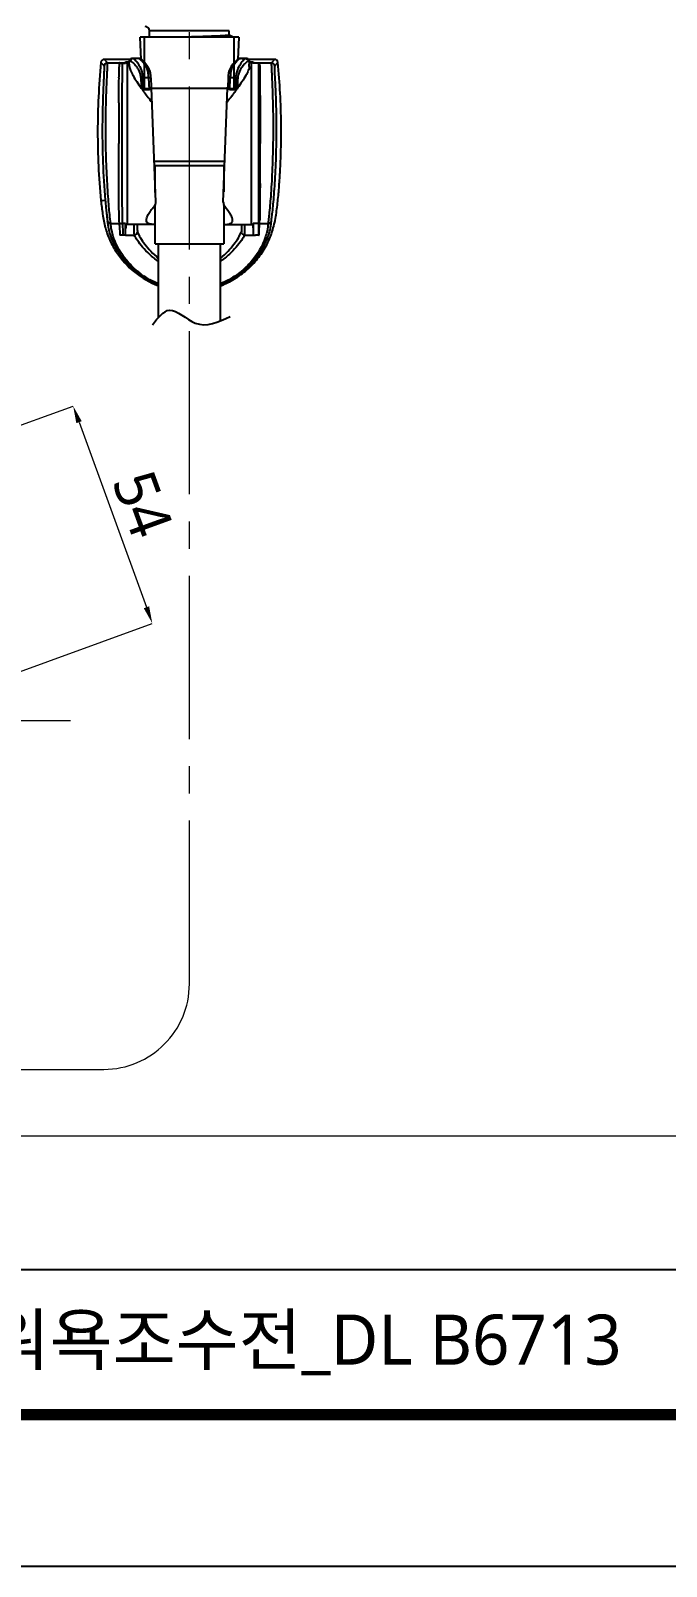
# Model space of a CAD drawing. Extents: x 4680 to 5808, y -3 to 824.
# Drawn here: x 5161.2 to 5309.5, y -2.7 to 355.9 of the extents above; entities that cross this region are included whole.
import ezdxf

# ---------------------------------------------------------------- set-up
doc = ezdxf.new("R2010")
doc.units = 0
doc.header["$LTSCALE"] = 4
doc.header["$MEASUREMENT"] = 0
doc.header["$PDMODE"] = 3
doc.header["$PDSIZE"] = -10
doc.linetypes.add('CENTER2', pattern=[28.575, 19.05, -3.175, 3.175, -3.175])
doc.layers.get('0').update_dxf_attribs({"linetype": 'CONTINUOUS'})
doc.layers.get('DEFPOINTS').update_dxf_attribs({"linetype": 'CONTINUOUS'})
for name, color, linetype in [('333_DXF_CONTINUOUS_LINE', 7, 'CONTINUOUS'), ('80D99WK0-R4_DXF_CONTINUOUS_LINE', 7, 'CONTINUOUS'), ('80D99WK0-R7_DXF_CONTINUOUS_LINE', 7, 'CONTINUOUS'), ('F3A55-R06_DXF_CONTINUOUS_LINE', 7, 'CONTINUOUS'), ('HB1153CRDJ1-DXF_CONTINUOUS_LINE', 7, 'CONTINUOUS')]:
    doc.layers.add(name, color=color, linetype=linetype)
doc.layers.add('Cneter', color=1, linetype='CENTER2', lineweight=13)
doc.layers.add('치수선', color=7, linetype='CONTINUOUS', lineweight=20)
doc.styles.add('Daelim Dimension', font='NanumGothic.ttf')
doc.dimstyles.new('DEFAULT', dxfattribs={"dimscale": 2, "dimtxt": 2, "dimasz": 2, "dimexe": 0, "dimexo": 2, "dimgap": 1, "dimtad": 1, "dimdec": 1, "dimzin": 9, "dimdsep": 46, "dimtxsty": 'Daelim Dimension', "dimcen": 0.5, "dimclrd": 252, "dimclre": 252, "dimclrt": 3, "dimadec": 1, "dimazin": 0, "dimtfac": 1, "dimtdec": 1, "dimtix": 1, "dimtmove": 0, "dimatfit": 3, "dimfxl": 1, "dimtolj": 1, "dimtzin": 1, "dimlwd": 9, "dimlwe": 9, "dimarcsym": 0})

# ---------------------------------------------------------------- blocks, each defined once
blk = doc.blocks.new('*D23')
at = {"color": 5, "lineweight": 9, "ltscale": 0.5, "transparency": 16777216}
for p, q in [((5112.26, 246.82), (5171.05, 268.22)), ((5172.42, 264.46), (5188.15, 221.24)), ((5130.73, 196.08), (5189.52, 217.48))]:
    blk.add_line(p, q, dxfattribs=at)
at = {"color": 5, "ltscale": 0.5, "transparency": 16777216}
for points in [[(5173.05, 264.69), (5171.79, 264.23), (5171.05, 268.22)], [(5188.78, 221.46), (5187.53, 221.01), (5189.52, 217.48)]]:
    blk.add_solid(points, dxfattribs=at)
at = {"layer": 'DEFPOINTS', "color": 0, "ltscale": 0.5, "transparency": 16777216}
for p in [(5108.5, 245.45), (5189.52, 217.48), (5126.97, 194.71)]:
    blk.add_point(p, dxfattribs=at)
at = {"color": 7, "ltscale": 0.5, "transparency": 16777216, "insert": (5187.23, 245.37), "char_height": 10, "attachment_point": 5, "rotation": 290.0001, "style": 'Daelim Dimension'}
blk.add_mtext('\\A1;54', dxfattribs=at)

msp = doc.modelspace()

# ---------------------------------------------------------------- linework, layer by layer
at = {"color": 5}
msp.add_line((4697.71, 66.54), (5606.3, 66.54), dxfattribs=at)
at = {"ltscale": 0.5}
msp.add_lwpolyline([(4679.56, -2.73), (5807.96, -2.73), (5807.96, 824.07), (4679.56, 824.07)], close=True, dxfattribs=at)
at = {"color": 5, "linetype": 'ByBlock', "lineweight": 200, "const_width": 2.6}
msp.add_lwpolyline([(4697.71, 32.67), (5789.71, 32.67), (5789.71, 804.87), (4697.71, 804.87)], close=True, dxfattribs=at)
at = {"ltscale": 0.5}
msp.add_spline([(5189.57, 287.18), (5193.54, 290.62), (5199.5, 287.6), (5207.7, 289.16)], degree=3, dxfattribs=at)
at = {"layer": '333_DXF_CONTINUOUS_LINE', "color": 7, "linetype": 'Continuous'}
for p, q in [((5190.93, 288.88), (5190.93, 306.08)), ((5205.43, 288.14), (5205.43, 306.08))]:
    msp.add_line(p, q, dxfattribs=at)
at = {"layer": '80D99WK0-R4_DXF_CONTINUOUS_LINE', "color": 9, "linetype": 'Continuous'}
for p, q in [((5177.54, 348.46), (5178.26, 347.66)), ((5179.06, 348.38), (5178.33, 349.18)), ((5179.06, 348.38), (5183.28, 348.38)), ((5181.82, 348.32), (5179.07, 348.32)), ((5181.82, 348.32), (5182.62, 348.32)), ((5182.62, 348.32), (5183.28, 348.32)), ((5213.08, 348.38), (5214.54, 348.38)), ((5214.38, 348.32), (5213.08, 348.32)), ((5214.54, 348.32), (5214.38, 348.32)), ((5214.54, 348.38), (5217.31, 348.38)), ((5217.29, 348.32), (5214.54, 348.32)), ((5218.03, 349.18), (5217.31, 348.38)), ((5218.1, 347.66), (5218.82, 348.46)), ((5177.54, 316.24), (5178.53, 316.34)), ((5179.82, 310.84), (5181.82, 310.84)), ((5181.82, 310.84), (5182.61, 310.84)), ((5182.62, 310.84), (5182.61, 310.84)), ((5214.38, 310.84), (5213.08, 310.84)), ((5214.38, 308.16), (5214.38, 310.84)), ((5214.55, 310.84), (5214.38, 310.84)), ((5214.55, 310.84), (5216.54, 310.84)), ((5181.95, 308.16), (5181.94, 308.16)), ((5183.28, 308.16), (5182.74, 308.16)), ((5183.28, 308.16), (5185.3, 308.16)), ((5211.06, 308.16), (5213.08, 308.16)), ((5213.08, 308.16), (5213.63, 308.16)), ((5214.38, 308.16), (5213.63, 308.16))]:
    msp.add_line(p, q, dxfattribs=at)
at = {"layer": '80D99WK0-R4_DXF_CONTINUOUS_LINE', "color": 7, "linetype": 'Continuous'}
for p, q in [((5184.31, 349.18), (5178.33, 349.18)), ((5183.28, 348.32), (5183.28, 348.59)), ((5183.28, 348.59), (5184.16, 348.59)), ((5218.03, 349.18), (5212.05, 349.18)), ((5212.2, 348.59), (5213.08, 348.59)), ((5213.08, 348.59), (5213.08, 348.32)), ((5214.38, 348.32), (5214.38, 348.38)), ((5214.38, 329.56), (5214.38, 348.32)), ((5181.75, 345.14), (5181.79, 347.48)), ((5214.38, 320.88), (5214.38, 329.56)), ((5214.38, 310.84), (5214.38, 320.88)), ((5214.61, 314.04), (5214.58, 311.69)), ((5183.28, 308.16), (5183.28, 310.84)), ((5213.08, 310.84), (5213.08, 308.16))]:
    msp.add_line(p, q, dxfattribs=at)
for centre, radius, start, end in [((5217.3, 347.58), 0.8, 5.6118, 89.9802), ((3862.64, 352.29), 1319.13, 359.42283, 359.67734), ((5922.85, 347.38), 708.23, 180.20443, 180.67847), ((8792.66, 327.08), 3610.98, 179.81082, 179.96065), ((1528.95, 332.12), 3685.73, 359.81462, 359.96033), ((4463.15, 311.81), 718.59, 0.20315, 0.66887), ((6513.81, 307.22), 1299.21, 179.42779, 179.68538)]:
    msp.add_arc(centre, radius, start, end, dxfattribs=at)
at = {"layer": '80D99WK0-R4_DXF_CONTINUOUS_LINE', "color": 9, "linetype": 'Continuous'}
for centre, radius, start, end in [((5100.41, 305.39), 81.59, 3.5357, 3.8285), ((5183.32, 308.11), 1.76, 90.1598, 91.2674), ((5427.95, 310.8), 244.64, 180, 180.2174), ((4959.21, 310.81), 253.84, 359.7865, 359.9963), ((5213.04, 308.11), 1.76, 88.6949, 89.8024), ((5181.96, 98.54), 209.63, 89.7877, 90.0028)]:
    msp.add_arc(centre, radius, start, end, dxfattribs=at)
at = {"layer": '80D99WK0-R4_DXF_CONTINUOUS_LINE', "color": 7, "linetype": 'Continuous'}
for points, knots in [([(5177.54, 348.46), (5177.29, 345.78), (5176.89, 340.42), (5176.7, 332.35), (5176.89, 324.28), (5177.27, 318.91), (5177.54, 316.24)], [0, 0, 0, 0, 0.25, 0.499995, 0.750009, 1, 1, 1, 1]), ([(5178.33, 349.18), (5178.14, 349.18), (5177.76, 349.01), (5177.56, 348.65), (5177.54, 348.46)], [0, 0, 0, 0, 0.499953, 1, 1, 1, 1]), ([(5179.06, 348.38), (5178.87, 348.38), (5178.48, 348.22), (5178.28, 347.85), (5178.26, 347.66)], [0, 0, 0, 0, 0.499999, 1, 1, 1, 1]), ([(5181.82, 348.32), (5181.81, 348.27), (5181.8, 347.99), (5181.79, 347.72), (5181.79, 347.48)], [0, 0, 0, 0, 0.164826, 1, 1, 1, 1]), ([(5181.83, 348.38), (5181.82, 348.38), (5181.82, 348.36), (5181.82, 348.34), (5181.82, 348.32)], [0, 0, 0, 0, 0.113565, 1, 1, 1, 1]), ([(5182.57, 346.89), (5182.58, 347.19), (5182.59, 347.67), (5182.6, 348.14), (5182.62, 348.32)], [0, 0, 0, 0, 0.634565, 1, 1, 1, 1]), ([(5182.62, 348.32), (5182.62, 348.33), (5182.62, 348.35), (5182.62, 348.37), (5182.63, 348.38)], [0, 0, 0, 0, 0.386997, 1, 1, 1, 1]), ([(5205.45, 296.32), (5206.58, 296.75), (5208.75, 297.82), (5211.67, 299.97), (5214.18, 302.58), (5215.86, 305.09), (5216.92, 307.25), (5217.74, 309.51), (5218.39, 312.46), (5218.82, 316.04), (5219.14, 319.64), (5219.38, 323.24), (5219.53, 326.84), (5219.6, 330.45), (5219.61, 335.26), (5219.43, 341.27), (5219.05, 346.07), (5218.82, 348.46)], [0, 0, 0, 0, 0.062477, 0.124963, 0.187448, 0.249928, 0.281202, 0.312462, 0.374962, 0.437469, 0.499974, 0.562478, 0.624983, 0.687488, 0.749993, 0.874996, 1, 1, 1, 1]), ([(5214.54, 348.32), (5214.51, 348.3), (5214.45, 348.25), (5214.46, 348.13), (5214.51, 348.01), (5214.56, 347.88), (5214.59, 347.72), (5214.59, 347.48), (5214.58, 347.13), (5214.58, 346.66), (5214.6, 345.89), (5214.61, 345.28), (5214.62, 344.86)], [0, 0, 0, 0, 0.031384, 0.059663, 0.095288, 0.136296, 0.181238, 0.230746, 0.345191, 0.479888, 0.634373, 1, 1, 1, 1]), ([(5214.54, 348.32), (5214.54, 348.33), (5214.54, 348.35), (5214.54, 348.37), (5214.54, 348.38)], [0, 0, 0, 0, 0.387186, 1, 1, 1, 1]), ([(5218.82, 348.46), (5218.8, 348.65), (5218.6, 349.01), (5218.22, 349.18), (5218.03, 349.18)], [0, 0, 0, 0, 0.499938, 1, 1, 1, 1]), ([(5182.47, 329.56), (5182.47, 333.02), (5182.48, 337.84), (5182.52, 343.61), (5182.55, 345.93), (5182.57, 346.89)], [0, 0, 0, 0, 0.598098, 0.833976, 1, 1, 1, 1]), ([(5214.67, 339), (5214.67, 338.26), (5214.67, 335.12), (5214.68, 331.97), (5214.68, 329.56)], [0, 0, 0, 0, 0.234663, 1, 1, 1, 1]), ([(5181.7, 320.2), (5181.69, 320.93), (5181.69, 324.05), (5181.68, 327.17), (5181.68, 329.56)], [0, 0, 0, 0, 0.234918, 1, 1, 1, 1]), ([(5182.49, 320.89), (5182.48, 322.29), (5182.47, 325.18), (5182.48, 328.08), (5182.47, 329.56)], [0, 0, 0, 0, 0.485413, 1, 1, 1, 1]), ([(5182.56, 312.78), (5182.55, 313.29), (5182.51, 316), (5182.5, 318.7), (5182.49, 320.89)], [0, 0, 0, 0, 0.188815, 1, 1, 1, 1]), ([(5177.54, 316.24), (5177.65, 315.18), (5177.88, 313.07), (5178.38, 310.46), (5179, 308.43), (5179.79, 306.46), (5181.59, 303.2), (5185.22, 299.23), (5188.95, 297.07), (5190.93, 296.31)], [0, 0, 0, 0, 0.125249, 0.250461, 0.313087, 0.375712, 0.500865, 0.750431, 1, 1, 1, 1]), ([(5181.82, 310.84), (5181.85, 310.86), (5181.89, 310.92), (5181.89, 311.04), (5181.84, 311.16), (5181.8, 311.3), (5181.78, 311.46), (5181.77, 311.71), (5181.78, 312.07), (5181.78, 312.55), (5181.76, 313.32), (5181.75, 313.93), (5181.74, 314.36)], [0, 0, 0, 0, 0.030252, 0.059954, 0.096387, 0.137943, 0.183583, 0.233787, 0.349051, 0.48385, 0.637703, 1, 1, 1, 1]), ([(5182.61, 310.84), (5182.6, 311.07), (5182.58, 311.72), (5182.57, 312.37), (5182.56, 312.78)], [0, 0, 0, 0, 0.362168, 1, 1, 1, 1]), ([(5214.55, 310.84), (5214.55, 310.89), (5214.57, 311.17), (5214.57, 311.45), (5214.58, 311.69)], [0, 0, 0, 0, 0.170887, 1, 1, 1, 1])]:
    msp.add_open_spline(points, degree=3, knots=knots, dxfattribs=at)
at = {"layer": '80D99WK0-R4_DXF_CONTINUOUS_LINE', "color": 9, "linetype": 'Continuous'}
for points, knots in [([(5178.27, 347.59), (5178.29, 347.79), (5178.48, 348.17), (5178.88, 348.32), (5179.07, 348.32)], [0, 0, 0, 0, 0.49883, 1, 1, 1, 1]), ([(5179.82, 310.84), (5179.75, 311.54), (5179.58, 312.85), (5179.39, 314.96), (5179.13, 318.31), (5178.84, 323.27), (5178.64, 329.67), (5178.65, 335.14), (5178.73, 339.3), (5178.82, 342.01), (5178.92, 344.31), (5179.01, 346.13), (5179.06, 347.41), (5179.08, 348.08), (5179.07, 348.32)], [0, 0, 0, 0, 0.055902, 0.106104, 0.169061, 0.324756, 0.503024, 0.680901, 0.762425, 0.835406, 0.897472, 0.946594, 0.981149, 1, 1, 1, 1]), ([(5179.07, 348.32), (5179.07, 348.33), (5179.07, 348.35), (5179.06, 348.38), (5179.06, 348.38)], [0, 0, 0, 0, 0.679088, 1, 1, 1, 1]), ([(5217.29, 348.32), (5217.29, 348.08), (5217.31, 347.41), (5217.36, 346.13), (5217.45, 344.31), (5217.55, 342.01), (5217.63, 339.3), (5217.72, 335.14), (5217.72, 329.67), (5217.52, 323.27), (5217.21, 317.68), (5216.87, 313.89), (5216.63, 311.79), (5216.56, 311.09), (5216.54, 310.84)], [0, 0, 0, 0, 0.018851, 0.053408, 0.102532, 0.164597, 0.23758, 0.319106, 0.496984, 0.675251, 0.830942, 0.944125, 0.979908, 1, 1, 1, 1]), ([(5217.31, 348.38), (5217.3, 348.38), (5217.3, 348.35), (5217.3, 348.33), (5217.29, 348.32)], [0, 0, 0, 0, 0.321575, 1, 1, 1, 1]), ([(5217.29, 348.32), (5217.49, 348.32), (5217.88, 348.17), (5218.07, 347.79), (5218.09, 347.6)], [0, 0, 0, 0, 0.501162, 1, 1, 1, 1]), ([(5178.27, 347.59), (5178.28, 347.43), (5178.27, 346.99), (5178.24, 346.15), (5178.19, 344.98), (5178.12, 343.51), (5178.04, 341.75), (5177.94, 338.96), (5177.85, 335.08), (5177.84, 330.17), (5178, 323.87), (5178.28, 319.25), (5178.53, 316.34)], [0, 0, 0, 0, 0.015718, 0.042716, 0.080334, 0.127755, 0.184202, 0.248679, 0.395733, 0.556876, 0.719648, 1, 1, 1, 1]), ([(5178.26, 347.66), (5178.27, 347.65), (5178.27, 347.63), (5178.27, 347.61), (5178.27, 347.59)], [0, 0, 0, 0, 0.322202, 1, 1, 1, 1]), ([(5217.32, 311.47), (5217.33, 311.57), (5217.35, 311.82), (5217.44, 312.5), (5217.59, 313.69), (5217.77, 315.49), (5217.95, 317.73), (5218.14, 320.36), (5218.36, 324.37), (5218.52, 329.64), (5218.52, 334.9), (5218.44, 338.9), (5218.35, 341.51), (5218.25, 343.72), (5218.15, 345.48), (5218.1, 346.72), (5218.08, 347.37), (5218.09, 347.6)], [0, 0, 0, 0, 0.008204, 0.020667, 0.057018, 0.107444, 0.170401, 0.244095, 0.325938, 0.503483, 0.680689, 0.7621, 0.835117, 0.89715, 0.946271, 0.980997, 1, 1, 1, 1]), ([(5218.09, 347.6), (5218.09, 347.61), (5218.09, 347.63), (5218.09, 347.66), (5218.1, 347.66)], [0, 0, 0, 0, 0.673424, 1, 1, 1, 1]), ([(5178.53, 316.34), (5178.58, 315.74), (5178.67, 314.66), (5178.82, 313.24), (5178.95, 312.22), (5179.02, 311.67), (5179.04, 311.47)], [0, 0, 0, 0, 0.367039, 0.662253, 0.875481, 1, 1, 1, 1]), ([(5179.04, 311.47), (5179.06, 311.22), (5179.11, 310.64), (5179.3, 309.55), (5179.71, 308.03), (5180.92, 305.04), (5183.26, 301.67), (5186.95, 298.49), (5189.49, 297.11), (5190.93, 296.54)], [0, 0, 0, 0, 0.037374, 0.088207, 0.165535, 0.272657, 0.571474, 0.768053, 1, 1, 1, 1]), ([(5179.82, 310.84), (5179.64, 310.84), (5179.28, 310.96), (5179.07, 311.3), (5179.04, 311.47)], [0, 0, 0, 0, 0.501374, 1, 1, 1, 1]), ([(5190.93, 296.79), (5189.59, 297.34), (5187.21, 298.66), (5183.76, 301.66), (5181.57, 304.81), (5180.44, 307.61), (5180.06, 309.02), (5179.88, 310.05), (5179.84, 310.6), (5179.82, 310.84)], [0, 0, 0, 0, 0.232792, 0.429637, 0.72809, 0.834251, 0.91084, 0.961845, 1, 1, 1, 1]), ([(5181.84, 310.42), (5181.85, 310.29), (5181.9, 309.53), (5181.92, 308.78), (5181.94, 308.16)], [0, 0, 0, 0, 0.18216, 1, 1, 1, 1]), ([(5182.74, 308.16), (5182.73, 308.47), (5182.7, 309.37), (5182.65, 310.26), (5182.62, 310.84)], [0, 0, 0, 0, 0.349882, 1, 1, 1, 1]), ([(5185.25, 310.63), (5185.23, 310.36), (5185.22, 309.85), (5185.21, 309.15), (5185.24, 308.59), (5185.27, 308.28), (5185.3, 308.16)], [0, 0, 0, 0, 0.327971, 0.620021, 0.850385, 1, 1, 1, 1]), ([(5185.3, 308.16), (5185.49, 308.17), (5185.87, 308.32), (5186.06, 308.67), (5186.09, 308.85)], [0, 0, 0, 0, 0.505601, 1, 1, 1, 1]), ([(5186.04, 310.63), (5186.02, 310.44), (5186.01, 310.07), (5186.01, 309.57), (5186.03, 309.17), (5186.06, 308.94), (5186.09, 308.85)], [0, 0, 0, 0, 0.321981, 0.610414, 0.842325, 1, 1, 1, 1]), ([(5186.09, 308.85), (5186.26, 308.39), (5186.78, 307.41), (5187.81, 305.92), (5189.2, 304.3), (5190.3, 303.25), (5190.92, 302.72)], [0, 0, 0, 0, 0.18769, 0.41966, 0.69092, 1, 1, 1, 1]), ([(5216.54, 310.84), (5216.52, 310.6), (5216.48, 310.04), (5216.3, 309.02), (5215.92, 307.6), (5214.79, 304.81), (5212.6, 301.66), (5209.15, 298.65), (5206.78, 297.34), (5205.43, 296.79)], [0, 0, 0, 0, 0.038237, 0.089462, 0.166185, 0.272031, 0.570775, 0.767948, 1, 1, 1, 1]), ([(5205.44, 296.54), (5206.87, 297.11), (5208.85, 298.18), (5211.1, 299.95), (5212.85, 301.62), (5214.5, 303.68), (5215.85, 306.04), (5216.65, 308.02), (5217.06, 309.54), (5217.25, 310.63), (5217.3, 311.22), (5217.32, 311.47)], [0, 0, 0, 0, 0.230959, 0.333468, 0.427758, 0.592251, 0.727482, 0.834206, 0.911606, 0.962608, 1, 1, 1, 1]), ([(5205.45, 302.72), (5206.06, 303.25), (5207.16, 304.3), (5208.55, 305.93), (5209.58, 307.41), (5210.11, 308.39), (5210.27, 308.85)], [0, 0, 0, 0, 0.309064, 0.58032, 0.812295, 1, 1, 1, 1]), ([(5210.33, 310.63), (5210.34, 310.44), (5210.35, 310.07), (5210.36, 309.57), (5210.34, 309.17), (5210.3, 308.94), (5210.27, 308.85)], [0, 0, 0, 0, 0.321981, 0.610414, 0.842326, 1, 1, 1, 1]), ([(5210.27, 308.85), (5210.3, 308.67), (5210.49, 308.32), (5210.87, 308.17), (5211.06, 308.16)], [0, 0, 0, 0, 0.489074, 1, 1, 1, 1]), ([(5211.06, 308.16), (5211.09, 308.28), (5211.13, 308.59), (5211.15, 309.15), (5211.15, 309.85), (5211.13, 310.36), (5211.12, 310.63)], [0, 0, 0, 0, 0.14962, 0.379987, 0.672034, 1, 1, 1, 1]), ([(5216.54, 310.84), (5216.71, 310.84), (5217.07, 310.98), (5217.28, 311.3), (5217.32, 311.47)], [0, 0, 0, 0, 0.501299, 1, 1, 1, 1]), ([(5190.93, 302), (5190.21, 302.52), (5188.92, 303.58), (5187.31, 305.22), (5186.11, 306.72), (5185.5, 307.7), (5185.3, 308.16)], [0, 0, 0, 0, 0.317074, 0.591104, 0.820612, 1, 1, 1, 1]), ([(5211.06, 308.16), (5210.86, 307.7), (5210.25, 306.72), (5209.05, 305.22), (5207.44, 303.58), (5206.16, 302.52), (5205.43, 302)], [0, 0, 0, 0, 0.179389, 0.408899, 0.682926, 1, 1, 1, 1])]:
    msp.add_open_spline(points, degree=3, knots=knots, dxfattribs=at)
at = {"layer": '80D99WK0-R4_DXF_CONTINUOUS_LINE', "color": 7, "linetype": 'Continuous'}
for points in [[(5181.74, 344.86), (5181.75, 344.95), (5181.75, 345.04), (5181.75, 345.14)], [(5214.62, 314.36), (5214.62, 314.25), (5214.61, 314.15), (5214.61, 314.04)]]:
    msp.add_open_spline(points, degree=3, dxfattribs=at)
at = {"layer": '80D99WK0-R4_DXF_CONTINUOUS_LINE', "color": 9, "linetype": 'Continuous'}
for points in [[(5183.28, 310.84), (5183.06, 310.84), (5182.84, 310.84), (5182.62, 310.84)], [(5183.28, 309.57), (5183.3, 309.67), (5183.32, 309.77), (5183.32, 309.87)], [(5213.05, 309.87), (5213.05, 309.77), (5213.06, 309.67), (5213.08, 309.57)], [(5214.43, 308.16), (5214.45, 309.06), (5214.48, 309.95), (5214.55, 310.84)], [(5214.38, 308.16), (5214.39, 308.16), (5214.41, 308.16), (5214.42, 308.16)]]:
    msp.add_open_spline(points, degree=3, dxfattribs=at)
at = {"layer": '80D99WK0-R7_DXF_CONTINUOUS_LINE', "color": 9, "linetype": 'Continuous'}
for p, q in [((5183.68, 348.43), (5183.68, 310.63)), ((5184.15, 348.75), (5184.15, 348.75)), ((5184.15, 348.75), (5184.15, 348.75)), ((5184.43, 348.75), (5184.15, 348.75)), ((5212.21, 348.75), (5211.93, 348.75)), ((5212.21, 348.75), (5212.21, 348.75)), ((5212.68, 310.63), (5212.68, 348.43)), ((5187.31, 344.88), (5186.82, 344.85)), ((5187.46, 342.16), (5187.31, 344.88)), ((5188.66, 344.88), (5187.31, 344.88)), ((5189.17, 344.9), (5188.66, 344.88)), ((5207.19, 344.9), (5207.7, 344.88)), ((5207.59, 342.16), (5207.7, 344.88)), ((5209.05, 344.88), (5207.7, 344.88)), ((5209.05, 344.88), (5208.9, 342.16)), ((5209.05, 344.88), (5209.54, 344.85)), ((5187.15, 342.16), (5187.46, 342.16)), ((5209.21, 342.16), (5208.9, 342.16))]:
    msp.add_line(p, q, dxfattribs=at)
at = {"layer": '80D99WK0-R7_DXF_CONTINUOUS_LINE', "color": 7, "linetype": 'Continuous'}
for p, q in [((5184.16, 348.43), (5183.68, 348.43)), ((5184.21, 347.49), (5184.15, 348.75)), ((5185.02, 349.38), (5184.75, 349.38)), ((5186.89, 349.38), (5184.77, 349.38)), ((5211.34, 349.38), (5209.47, 349.38)), ((5209.98, 349.38), (5210.12, 349.38)), ((5210.38, 349.38), (5211.61, 349.38)), ((5211.59, 349.38), (5211.51, 349.38)), ((5212.16, 347.49), (5212.21, 348.75)), ((5212.68, 348.43), (5212.2, 348.43)), ((5188.66, 344.88), (5188.77, 342.16)), ((5188.78, 346.93), (5188.78, 346.93)), ((5189.17, 344.9), (5189.26, 342.71)), ((5207.19, 344.9), (5207.11, 342.7)), ((5207.59, 346.93), (5207.59, 346.93)), ((5187.46, 342.16), (5188.77, 342.16)), ((5189.26, 342.71), (5189.26, 342.71)), ((5189.27, 342.53), (5190.27, 315.87)), ((5206.09, 315.87), (5207.09, 342.53)), ((5207.59, 342.16), (5208.9, 342.16)), ((5190.07, 310.63), (5183.68, 310.63)), ((5206.29, 310.63), (5212.68, 310.63))]:
    msp.add_line(p, q, dxfattribs=at)
for points in [[(5188.78, 346.93), (5188.42, 347.51), (5188.03, 348.04), (5187.67, 348.46), (5187.34, 348.79), (5187.04, 349.05), (5186.76, 349.23), (5186.47, 349.35), (5186.24, 349.38)], [(5210.12, 349.38), (5209.89, 349.35), (5209.6, 349.23), (5209.32, 349.04), (5209.02, 348.79), (5208.69, 348.46), (5208.33, 348.04), (5207.94, 347.51), (5207.59, 346.93)], [(5189.17, 344.9), (5189.14, 345.38), (5189.07, 346.01), (5188.93, 346.59), (5188.78, 346.93)], [(5207.59, 346.93), (5207.44, 346.59), (5207.29, 346.01), (5207.22, 345.39), (5207.2, 344.9)]]:
    msp.add_lwpolyline(points, dxfattribs=at)
for centre, radius, start, end in [((5183.68, 347.93), 0.5, 90.029, 143.9991), ((5184.75, 348.78), 0.6, 90.0002, 182.5649), ((5211.61, 348.78), 0.6, 357.4313, 89.9998), ((5212.68, 347.93), 0.5, 36.0003, 89.9688), ((5187.21, 342.44), 2.07, 2.3872, 7.4262), ((5207.65, 342.68), 0.547, 177.7014, 188.3723), ((5183.68, 311.13), 0.5, 216.807, 269.9998), ((5190.07, 321.14), 10.51, 270.0058, 270.6269), ((5206.29, 321.1), 10.47, 269.4154, 269.9947), ((5212.68, 311.13), 0.5, 269.9998, 324.3709)]:
    msp.add_arc(centre, radius, start, end, dxfattribs=at)
at = {"layer": '80D99WK0-R7_DXF_CONTINUOUS_LINE', "color": 9, "linetype": 'Continuous'}
for centre, radius, start, end in [((5185.04, 348.78), 0.612, 180, 182.5148), ((5185.02, 348.8), 0.581, 90.0212, 108.2534), ((5211.34, 348.8), 0.581, 71.7221, 89.9807), ((5211.32, 348.78), 0.612, 357.4814, 359.9996)]:
    msp.add_arc(centre, radius, start, end, dxfattribs=at)
for points, knots in [([(5184.84, 349.35), (5184.72, 349.31), (5184.51, 349.15), (5184.43, 348.9), (5184.43, 348.78)], [0, 0, 0, 0, 0.507981, 1, 1, 1, 1]), ([(5184.43, 348.75), (5184.62, 348.73), (5184.92, 348.51), (5185.29, 348.15), (5185.65, 347.72), (5186.03, 347.18), (5186.39, 346.52), (5186.64, 345.88), (5186.77, 345.31), (5186.82, 345.01), (5186.82, 344.85)], [0, 0, 0, 0, 0.119131, 0.21488, 0.332576, 0.4706, 0.628992, 0.806844, 0.902052, 1, 1, 1, 1]), ([(5185.02, 349.38), (5185.1, 349.38), (5185.29, 349.28), (5185.56, 349.04), (5185.88, 348.66), (5186.4, 347.93), (5187.03, 346.69), (5187.28, 345.52), (5187.31, 344.88)], [0, 0, 0, 0, 0.044773, 0.114866, 0.210218, 0.328889, 0.629294, 1, 1, 1, 1]), ([(5188.33, 346.98), (5188.16, 347.33), (5187.8, 347.94), (5187.21, 348.68), (5186.76, 349.13), (5186.44, 349.33), (5186.3, 349.38), (5186.24, 349.38)], [0, 0, 0, 0, 0.360619, 0.654014, 0.869502, 0.945158, 1, 1, 1, 1]), ([(5210.12, 349.38), (5210.06, 349.38), (5209.92, 349.33), (5209.6, 349.13), (5209.15, 348.68), (5208.57, 347.94), (5208.2, 347.33), (5208.03, 346.98)], [0, 0, 0, 0, 0.054647, 0.130371, 0.345941, 0.639123, 1, 1, 1, 1]), ([(5209.05, 344.88), (5209.08, 345.52), (5209.34, 346.69), (5209.96, 347.93), (5210.48, 348.66), (5210.8, 349.04), (5211.07, 349.28), (5211.26, 349.38), (5211.34, 349.38)], [0, 0, 0, 0, 0.370962, 0.67122, 0.78986, 0.885146, 0.955235, 1, 1, 1, 1]), ([(5209.54, 344.85), (5209.54, 345.01), (5209.59, 345.31), (5209.72, 345.88), (5209.97, 346.52), (5210.33, 347.18), (5210.71, 347.72), (5211.07, 348.15), (5211.44, 348.51), (5211.74, 348.73), (5211.93, 348.75)], [0, 0, 0, 0, 0.097945, 0.193168, 0.370992, 0.52937, 0.66739, 0.785082, 0.88086, 1, 1, 1, 1]), ([(5211.52, 349.35), (5211.64, 349.31), (5211.85, 349.15), (5211.93, 348.9), (5211.93, 348.78)], [0, 0, 0, 0, 0.507996, 1, 1, 1, 1]), ([(5188.33, 346.98), (5188.37, 346.99), (5188.51, 347.04), (5188.72, 347.03), (5188.78, 346.93)], [0, 0, 0, 0, 0.295467, 1, 1, 1, 1]), ([(5188.66, 344.88), (5188.65, 345.25), (5188.62, 345.96), (5188.47, 346.67), (5188.33, 346.98)], [0, 0, 0, 0, 0.523072, 1, 1, 1, 1]), ([(5208.03, 346.98), (5207.99, 346.99), (5207.85, 347.04), (5207.64, 347.03), (5207.59, 346.93)], [0, 0, 0, 0, 0.295464, 1, 1, 1, 1]), ([(5208.03, 346.98), (5207.89, 346.67), (5207.75, 345.96), (5207.72, 345.25), (5207.7, 344.88)], [0, 0, 0, 0, 0.476925, 1, 1, 1, 1]), ([(5187.15, 342.16), (5187.33, 341.92), (5188.07, 340.91), (5188.82, 339.92), (5189.4, 339.16)], [0, 0, 0, 0, 0.239097, 1, 1, 1, 1]), ([(5209.21, 342.16), (5209.03, 341.92), (5208.3, 340.91), (5207.54, 339.92), (5206.96, 339.16)], [0, 0, 0, 0, 0.239104, 1, 1, 1, 1])]:
    msp.add_open_spline(points, degree=3, knots=knots, dxfattribs=at)
at = {"layer": '80D99WK0-R7_DXF_CONTINUOUS_LINE', "color": 7, "linetype": 'Continuous'}
for points, knots in [([(5184.21, 347.49), (5184.21, 347.35), (5184.27, 347.03), (5184.52, 346.31), (5185.06, 345.28), (5185.92, 343.91), (5186.59, 342.95), (5186.95, 342.44)], [0, 0, 0, 0, 0.074376, 0.16486, 0.392783, 0.675144, 1, 1, 1, 1]), ([(5212.16, 347.49), (5212.15, 347.35), (5212.09, 347.03), (5211.84, 346.31), (5211.3, 345.28), (5210.44, 343.91), (5209.77, 342.95), (5209.41, 342.43)], [0, 0, 0, 0, 0.074373, 0.164866, 0.392831, 0.675117, 1, 1, 1, 1]), ([(5186.95, 342.44), (5187.01, 342.36), (5187.16, 342.22), (5187.36, 342.16), (5187.46, 342.16)], [0, 0, 0, 0, 0.469261, 1, 1, 1, 1]), ([(5188.77, 342.16), (5188.89, 342.16), (5189.13, 342.27), (5189.23, 342.5), (5189.25, 342.6)], [0, 0, 0, 0, 0.543757, 1, 1, 1, 1]), ([(5207.59, 342.16), (5207.53, 342.16), (5207.39, 342.19), (5207.2, 342.33), (5207.13, 342.5), (5207.11, 342.6)], [0, 0, 0, 0, 0.288636, 0.549048, 1, 1, 1, 1]), ([(5209.41, 342.43), (5209.35, 342.36), (5209.21, 342.22), (5209.01, 342.16), (5208.9, 342.16)], [0, 0, 0, 0, 0.469259, 1, 1, 1, 1]), ([(5190.27, 315.86), (5190.27, 315.68), (5190.23, 315.3), (5190.05, 314.96), (5189.93, 314.81)], [0, 0, 0, 0, 0.49534, 1, 1, 1, 1]), ([(5206.09, 315.87), (5206.09, 315.68), (5206.13, 315.3), (5206.31, 314.96), (5206.43, 314.82)], [0, 0, 0, 0, 0.495801, 1, 1, 1, 1]), ([(5188.13, 311.56), (5188.12, 311.78), (5188.23, 312.28), (5188.61, 313.04), (5189.19, 313.91), (5189.66, 314.5), (5189.93, 314.81)], [0, 0, 0, 0, 0.170551, 0.396392, 0.675333, 1, 1, 1, 1]), ([(5208.24, 311.56), (5208.24, 311.78), (5208.13, 312.28), (5207.57, 313.4), (5206.92, 314.24), (5206.43, 314.82)], [0, 0, 0, 0, 0.170659, 0.396668, 1, 1, 1, 1]), ([(5190.07, 310.63), (5189.79, 310.63), (5189.31, 310.65), (5188.67, 310.78), (5188.22, 311.09), (5188.13, 311.41), (5188.13, 311.56)], [0, 0, 0, 0, 0.348854, 0.612394, 0.811032, 1, 1, 1, 1]), ([(5206.29, 310.63), (5206.57, 310.63), (5207.06, 310.65), (5207.69, 310.78), (5208.14, 311.09), (5208.23, 311.41), (5208.24, 311.56)], [0, 0, 0, 0, 0.348854, 0.612396, 0.811033, 1, 1, 1, 1])]:
    msp.add_open_spline(points, degree=3, knots=knots, dxfattribs=at)
for points in [[(5186.82, 344.85), (5186.87, 344.05), (5186.91, 343.24), (5186.95, 342.44)], [(5209.41, 342.43), (5209.45, 343.24), (5209.5, 344.05), (5209.54, 344.85)], [(5189.25, 342.6), (5189.26, 342.64), (5189.26, 342.67), (5189.26, 342.71)], [(5207.09, 342.53), (5207.09, 342.59), (5207.1, 342.65), (5207.1, 342.71)]]:
    msp.add_open_spline(points, degree=3, dxfattribs=at)
at = {"layer": 'Cneter', "lineweight": 5, "ltscale": 0.5}
for p, q in [((5198.18, 133.31), (5198.18, 386.83)), ((5170.42, 194.71), (5083.52, 194.71)), ((5033.5, 113.31), (5178.18, 113.31))]:
    msp.add_line(p, q, dxfattribs=at)
msp.add_arc((5178.18, 133.31), 20, 270, 0, dxfattribs=at)
at = {"layer": 'F3A55-R06_DXF_CONTINUOUS_LINE', "color": 7, "linetype": 'Continuous'}
for p, q in [((5188.88, 354.38), (5188.88, 355.88)), ((5207.48, 354.85), (5207.48, 355.88)), ((5198.18, 354.4), (5197.45, 354.38)), ((5208.41, 354.38), (5207.48, 354.86))]:
    msp.add_line(p, q, dxfattribs=at)
at = {"layer": 'F3A55-R06_DXF_CONTINUOUS_LINE', "color": 9, "linetype": 'Continuous'}
for p, q in [((5198.3, 355.88), (5188.88, 355.88)), ((5207.48, 355.88), (5198.3, 355.88))]:
    msp.add_line(p, q, dxfattribs=at)
at = {"layer": 'F3A55-R06_DXF_CONTINUOUS_LINE', "color": 7, "linetype": 'Continuous'}
msp.add_arc((5187.88, 355.88), 1, 0.0081, 90.0081, dxfattribs=at)
msp.add_open_spline([(5207.48, 354.85), (5207.48, 354.85), (5207.46, 354.83), (5207.43, 354.82), (5207.37, 354.81), (5207.25, 354.79), (5207.05, 354.77), (5206.74, 354.74), (5206.35, 354.71), (5205.89, 354.68), (5205.34, 354.65), (5204.49, 354.62), (5203.28, 354.57), (5201.69, 354.51), (5199.97, 354.46), (5198.78, 354.42), (5198.18, 354.4)], degree=3, knots=[0, 0, 0, 0, 0.001937, 0.005844, 0.012026, 0.020535, 0.044512, 0.077632, 0.119596, 0.170015, 0.22841, 0.294219, 0.445502, 0.618068, 0.80529, 1, 1, 1, 1], dxfattribs=at)
at = {"layer": 'HB1153CRDJ1-DXF_CONTINUOUS_LINE', "color": 7, "linetype": 'Continuous'}
for p, q in [((5186.9, 349.14), (5186.68, 354.38)), ((5187.68, 354.38), (5186.68, 354.38)), ((5187.72, 354.38), (5187.68, 354.38)), ((5187.93, 354.38), (5187.72, 354.38)), ((5198.18, 354.38), (5187.93, 354.38)), ((5208.43, 354.38), (5198.18, 354.38)), ((5208.63, 354.38), (5198.18, 354.38)), ((5208.64, 354.38), (5208.43, 354.38)), ((5208.68, 354.38), (5208.64, 354.38)), ((5209.68, 354.38), (5208.68, 354.38)), ((5209.68, 354.38), (5209.46, 349.13)), ((5207.68, 342.38), (5188.68, 342.38)), ((5189.95, 324.38), (5206.18, 324.38)), ((5190.18, 318.11), (5190.18, 324.38)), ((5206.18, 324.38), (5206.18, 318.28)), ((5206.18, 324.38), (5206.41, 324.38)), ((5190.19, 306.08), (5190.18, 315.3)), ((5206.18, 315.28), (5206.19, 306.08)), ((5190.19, 306.08), (5190.69, 306.08)), ((5190.69, 306.08), (5205.43, 306.08)), ((5205.43, 306.08), (5205.69, 306.08)), ((5205.69, 306.08), (5206.19, 306.08))]:
    msp.add_line(p, q, dxfattribs=at)
at = {"layer": 'HB1153CRDJ1-DXF_CONTINUOUS_LINE', "color": 6, "linetype": 'Continuous'}
for p, q in [((5187.73, 342.38), (5187.73, 354.38)), ((5208.63, 342.38), (5208.63, 354.38)), ((5187.73, 342.38), (5188.68, 342.38)), ((5207.68, 342.38), (5208.63, 342.38))]:
    msp.add_line(p, q, dxfattribs=at)
at = {"layer": 'HB1153CRDJ1-DXF_CONTINUOUS_LINE', "color": 9, "linetype": 'Continuous'}
msp.add_line((5206.45, 325.34), (5189.91, 325.34), dxfattribs=at)
at = {"layer": '치수선'}
msp.add_line((5482.37, 97.75), (4818.07, 97.75), dxfattribs=at)

# ---------------------------------------------------------------- texts
at = {"color": 2, "insert": (4900.29, 56.06), "char_height": 11.7115, "width": 518.4179, "attachment_point": 1, "style": 'Daelim Dimension'}
msp.add_mtext('{\\fPretendard Variable SemiBold|b0|i0|c129|p2;대림바스(주)} Single lever_LEMAN_샤워욕조수전_DL B6713', dxfattribs=at)

# ---------------------------------------------------------------- dimensions: what is measured, and where the dimension line sits
at = {"color": 5, "ltscale": 0.5}
dim = msp.add_aligned_dim(p1=(5108.5, 245.45), p2=(5126.97, 194.71), distance=66.57, dimstyle='DEFAULT', override={"dimtxt": 5, "dimclrd": 5, "dimclre": 5, "dimclrt": 7}, dxfattribs=at)
dim.commit()
dim.dimension.update_dxf_attribs({"geometry": '*D23', "text_midpoint": (5187.23, 245.37)})

doc.saveas('drawing.dxf')
